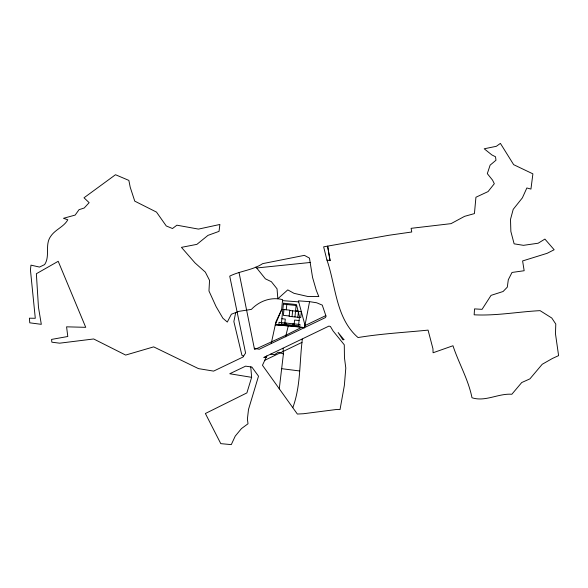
<?xml version="1.0" encoding="UTF-8"?>
<svg xmlns="http://www.w3.org/2000/svg" width="588" height="588" viewBox="0 0 588 588"><rect width="100%" height="100%" fill="white"/><g stroke="black" fill="none" stroke-linecap="round" stroke-linejoin="round"><path stroke-width="0.88" d="M302.269 339.1L301.975 342.385C299.461 364.192 300.534 386.786 292.802 407.69L297.359 414.048L303.496 413.731L336.307 409.505L340.018 409.593L344.37 385.39L345.803 368.022L344.458 357.754L344.274 344.811L333.08 330.971L330.441 326.538L328.949 326.083L263.799 357.438L266.239 357.203L266.812 356.005L262.454 365.266L292.802 407.69M239.037 272.538L254.281 348.214L259.264 349.272L325.421 317.579L326.075 316.322L322.268 305.121L316.704 302.783L309.567 301.651L304.547 327.589L275.338 324.532L281.637 309.685L282.615 299.652C271.259 296.624 259.33 301.019 251.385 309.391L238.904 311.353L231.371 314.22L227.306 322.055L222.889 318.233L216.09 306.598L208.968 290.994L209.541 280.351L205.33 272.112L195.062 262.954L181.449 247.35L196.892 244.358L207.983 235.369L219.045 231.363L219.875 224.469L198.487 229.099L176.9 225.189L172.482 228.526L166.264 225.961L156.496 212.099L134.762 201.147L130.213 187.234L128.86 180.398L115.505 174.724L84.003 197.788L89.141 202.662L84.202 208.02L79.035 209.673L75.168 215.076L63.482 218.302L67.811 219.765C64.004 226.821 55.272 229.46 50.774 236.229C44.482 244.659 50.406 256.096 44.607 264.607L39.506 267.077L30.973 265.137L30.436 269.943L35.295 318.292L29.4 318.189L29.775 322.827L41.314 324.333L38.47 307.311L36.36 273.729L58.205 261.293L85.73 327.325L66.576 326.832L67.789 336.498L51.582 339.408L51.847 342.194L59.66 343.179L93.676 338.967L125.663 355.071L153.674 346.869L198.479 368.625L213.613 371.109L243.042 357.019L245.578 353.035L229.724 276.125C240.352 270.84 252.656 270.252 262.667 263.637L304.393 255.354L309.464 258.11L312.559 277.44L316.322 290.399L318.806 296.565L308.046 296.543L293.993 293.316L287.767 289.884L277.83 298.763L277.044 288.818L271.384 281.711L265.379 278.822L255.949 267.07M283.967 309.553L283.365 315.359L289.171 315.969M284.739 324.341L285.29 319.086L281.865 318.725M286.26 309.788L286.812 304.518M285.834 325.392L286.077 323.069M292.038 316.645L292.64 310.839M292.809 326.119L293.052 323.797M294.037 325.311L294.588 320.056L299.079 320.526M294.941 316.947L295.551 311.14M296.109 305.488L295.558 310.758L298.072 311.023M297.844 317.248L298.454 311.442M283.063 348.243L283.416 353.902L279.256 388.874M235.692 312.573L233.87 321.562L241.933 355.35L243.594 356.166M281.637 309.685L275.97 321.658L271.23 343.561M285.577 336.777L288.296 325.884L275.235 324.988M309.567 301.651L298.403 300.85L305.091 325.524L304.474 327.876L301.703 327.288L285.922 335.211L256.537 348.699L254.582 349.493L254.281 348.214M251.642 377.334L246.894 392.902L205.381 413.511L220.787 443.646L231.29 444.616L235.237 436.105L241.477 428.579L248.018 423.764L247.401 419.009L248.511 409.395L258.507 376.166L251.862 367.052L245.615 366.155L229.739 373.748L251.642 377.334L250.753 366.89M264.806 360.268L301.975 342.385M305.091 325.524L325.781 315.631M256.64 267.974L310.163 262.483M282.519 300.637L298.675 301.872M283.387 304.165L296.683 305.554M282.843 309.435L289.781 310.155L289.134 316.344L300.747 317.557L301.357 311.743L289.737 310.53M281.799 368.698L299.557 370.954M270.7 354.13L274.603 354.667L278.205 352.219L283.416 353.902M326.95 260.043C335.976 285.981 335.674 318.292 358.041 337.549C381.222 333.697 404.742 332.455 428.071 330.118L432.952 348.78L433.084 352.763L452.973 345.751C458.765 363.325 468.379 379.517 471.988 397.753C485.276 402.118 498.264 393.254 511.847 394.254L521.718 382.545L529.913 378.87L542.21 364.281L552.47 358.437L558.6 355.63L555.476 333.793L555.785 324.061L551.794 318.027L540.078 310.648C518.094 311.765 496.213 315.969 474.156 314.808L474.538 308.891L482.064 309.347L491.053 295.367L503.085 291.508L507.297 287.157L508.304 279.756L512.008 272.45L524.158 270.73L522.607 260.94L547.185 253.296L554.153 249.746L544.907 239.088L538.138 243.226L523.474 245.336L514.125 243.836L510.862 231.466L510.502 219.383L513.206 209.35L522.394 197.833L526.863 187.962L530.942 189.079L532.897 173.857L513.655 164.669L500.403 143.384L496.36 146.294L484.218 148.793L491.877 154.938L495.515 156.761L495.971 160.237L490.127 165.147L487.312 173.636L492.531 180.104L494.324 183.713L488.055 191.585L475.935 197.237L474.428 213.591L464.586 216.34L451.025 223.646L411.115 228.328L411.754 231.995L388.903 235.266L323.643 246.835L326.921 260.05L330.089 260.653L327.634 246.122L330.059 260.66M279.109 322.342L278.866 324.664L299.777 326.847L300.02 324.525L279.109 322.342M283.489 303.202L281.321 323.981L298.528 325.781L299.483 316.623L296.433 304.555L283.489 303.202M343.914 339.651L342.885 339.813L338.115 332.521L343.914 339.651"/></g></svg>
